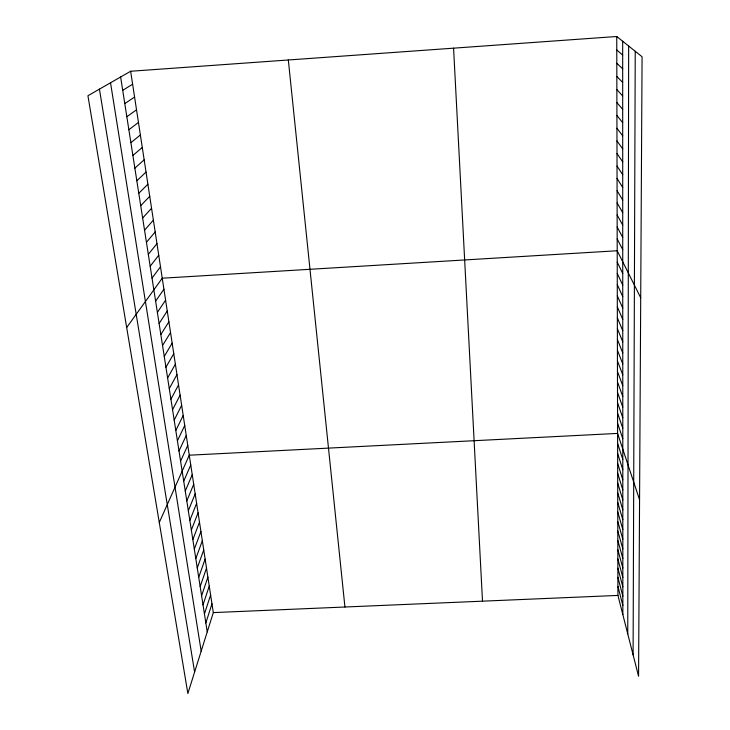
<?xml version="1.0" encoding="UTF-8"?>
<svg xmlns="http://www.w3.org/2000/svg" width="730" height="730" viewBox="0 0 730 730"><rect width="100%" height="100%" fill="white"/><g stroke="black" fill="none" stroke-linecap="round" stroke-linejoin="round"><path stroke-width="1.09" d="M627.754 633.905L628.649 46.017M633.092 654.819L635.237 51.273M130.643 71.257L213.306 612.598L187.865 693.5L87.928 95.73L130.643 71.257L616.75 36.5L642.072 56.748L638.567 676.281L617.936 595.424L616.75 36.5M205.842 622.955L211.965 603.829M204.436 613.948L210.614 594.996M203.013 604.878L209.254 586.099M201.589 595.744L207.895 577.156M200.157 586.555L206.517 568.141M198.715 577.302L205.13 559.07M197.255 567.986L203.734 549.945M195.795 558.605L202.338 540.757M194.317 549.152L200.923 531.504M192.839 539.643L199.5 522.187M191.342 530.062L198.067 512.816M189.837 520.417L196.625 503.371M188.322 510.708L195.175 493.872M186.798 500.926L193.715 484.3M185.256 491.08L192.245 474.664M183.714 481.161L190.758 464.964M159.277 522.507L189.271 455.201L617.589 433.41L639.562 499.758M180.584 461.114L187.765 445.364M178.996 450.985L186.26 435.463M177.408 440.783L184.736 425.49M175.802 430.499L183.203 415.443M174.187 420.151L181.651 405.332M172.563 409.722L180.1 395.149M170.92 399.219L178.531 384.892M169.269 388.643L176.961 374.563M167.608 377.985L175.373 364.16M165.929 367.254L173.767 353.685M164.241 356.441L172.161 343.137M162.544 345.546L170.537 332.515M160.828 334.568L168.904 321.811M159.103 323.518L167.252 311.026M157.37 312.376L165.6 300.167M155.618 301.152L163.931 289.226M126.673 327.505L162.243 278.212L617.206 250.746L640.712 297.767M152.022 278.103L160.5 266.779M150.17 266.277L158.739 255.254M148.309 254.35L156.968 243.637M146.438 242.333L155.18 231.939M144.549 230.215L153.382 220.15M142.642 218.005L151.566 208.269M140.717 205.696L149.741 196.297M138.782 193.295L147.898 184.225M136.829 180.785L146.036 172.07M134.868 168.183L144.166 159.815M132.878 155.472L142.286 147.46M130.88 142.66L140.379 135.013M128.863 129.739L138.463 122.457M126.828 116.718L136.537 109.81M124.784 103.587L134.585 97.063M122.713 90.347L132.623 84.215M213.306 612.598L617.936 595.424M616.777 49.932L622.672 55.088M616.804 63.254L622.681 68.83M616.832 76.468L622.681 82.453M616.859 89.571L622.681 95.968M616.886 102.574L622.69 109.363M616.914 115.468L622.69 122.649M616.941 128.261L622.699 135.826M616.969 140.954L622.699 148.893M616.996 153.537L622.708 161.859M617.023 166.029L622.708 174.707M617.051 178.421L622.717 187.455M617.078 190.713L622.717 200.102M617.106 202.904L622.726 212.649M617.124 215.003L622.726 225.086M617.151 227.012L622.726 237.432M617.178 238.929L622.736 249.669M617.224 262.134L622.745 273.513M617.252 273.44L622.745 285.12M617.279 284.654L622.745 296.635M617.297 295.787L622.754 308.069M617.324 306.846L622.754 319.411M617.343 317.815L622.763 330.672M617.37 328.71L622.763 341.841M617.388 339.523L622.763 352.937M617.416 350.254L622.772 363.941M617.434 360.912L622.772 374.864M617.461 371.488L622.772 385.714M617.48 382L622.781 396.472M617.507 392.421L622.781 407.157M617.525 402.777L622.79 417.761M617.553 413.061L622.79 428.291M617.571 423.272L622.79 438.748M617.616 443.475L622.799 459.425M617.635 453.467L622.799 469.655M617.653 463.395L622.809 479.802M617.68 473.25L622.809 489.885M617.699 483.041L622.809 499.895M617.717 492.759L622.818 509.832M617.735 502.413L622.818 519.705M617.762 512.004L622.818 529.496M617.781 521.521L622.827 539.233M617.799 530.984L622.827 548.887M617.817 540.373L622.827 558.486M617.836 549.699L622.836 568.013M617.863 558.97L622.836 577.476M617.881 568.177L622.836 586.874M617.899 577.32L622.845 596.2M617.918 586.4L622.845 605.471M99.435 89.133L194.6 672.065M110.531 82.782L201.179 651.151M120.632 76.997L207.238 631.897M288.323 59.979L344.934 607.013M453.576 48.171L482.503 601.173M622.672 41.236L622.845 614.678"/></g></svg>
